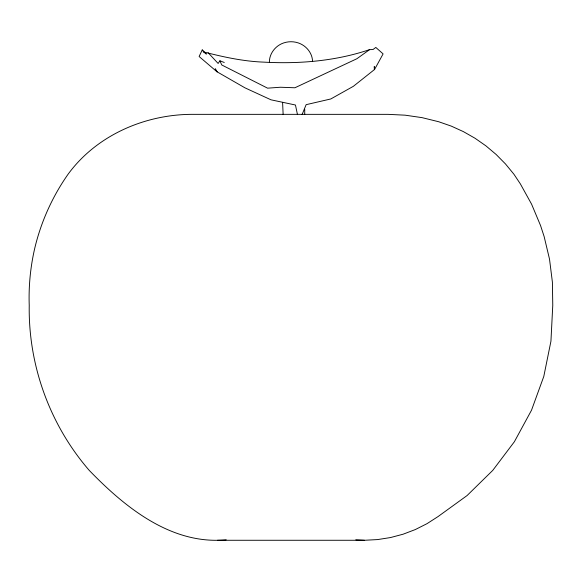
<?xml version="1.0" encoding="UTF-8"?>
<svg xmlns="http://www.w3.org/2000/svg" width="582" height="582" viewBox="0 0 582 582"><rect width="100%" height="100%" fill="white"/><g stroke="black" fill="none" stroke-linecap="round" stroke-linejoin="round"><path stroke-width="0.87" d="M304.728 114.458L304.735 109.3M269.379 62.107C269.357 53.479 275.533 45.665 283.609 42.959A22.822 22.793 0 0 1 298.391 42.959C306.132 45.585 312.301 52.911 312.541 61.219M302.073 114.589L306.139 104.673L330.794 98.962L353.369 86.311L374.575 69.469L383.102 53.893L375.812 47.44L372.989 49.535L369.599 49.63C335.705 61.081 299.374 64.1 263.792 62.129C243.261 61.372 223.43 56.992 203.656 51.944L202.238 49.914L199.117 56.512L216.897 71.71L244.978 87.846L270.994 99.813L295.46 105.015L297.417 114.37M224.266 62.485L219.909 60.797L218.134 63.467L208.08 52.664M369.599 49.63L356.839 58.76L294.907 87.773L280.444 87.242L267.575 88.166L221.735 64.951L219.909 60.797M217.508 540.271L364.492 540.271L377.551 539.587L390.464 537.564L403.1 534.211L415.315 529.562L426.992 523.676L437.991 516.612L467.084 495.551L492.736 470.409L514.379 441.738L531.526 410.179L543.799 376.416L550.936 341.212L552.769 305.339L552.398 282.154L549.517 259.15L544.148 236.59L540.554 225.561L531.592 204.18L520.359 183.89L513.928 174.236L505.467 163.935L496.104 154.448L485.919 145.856L474.985 138.225L463.403 131.627L451.268 126.112L438.675 121.733L422.066 117.644L405.137 115.178L388.048 114.348L193.952 114.348C145.798 113.948 96.881 134.849 68.072 174.236C52.511 196.389 41.184 221.473 34.862 247.794C30.446 266.621 28.554 286.017 29.231 305.339C28.256 365.416 49.921 424.998 89.264 470.409C124.904 507.278 171.414 545.065 226.209 539.812M355.791 539.812L364.492 540.271M203.656 51.944L206.37 54.075L202.238 49.914M217.188 71.877L215.165 68.8L216.897 71.71M283.143 114.458L282.59 102.352M374.575 69.469L374.277 66.537L374.357 69.644"/></g></svg>
